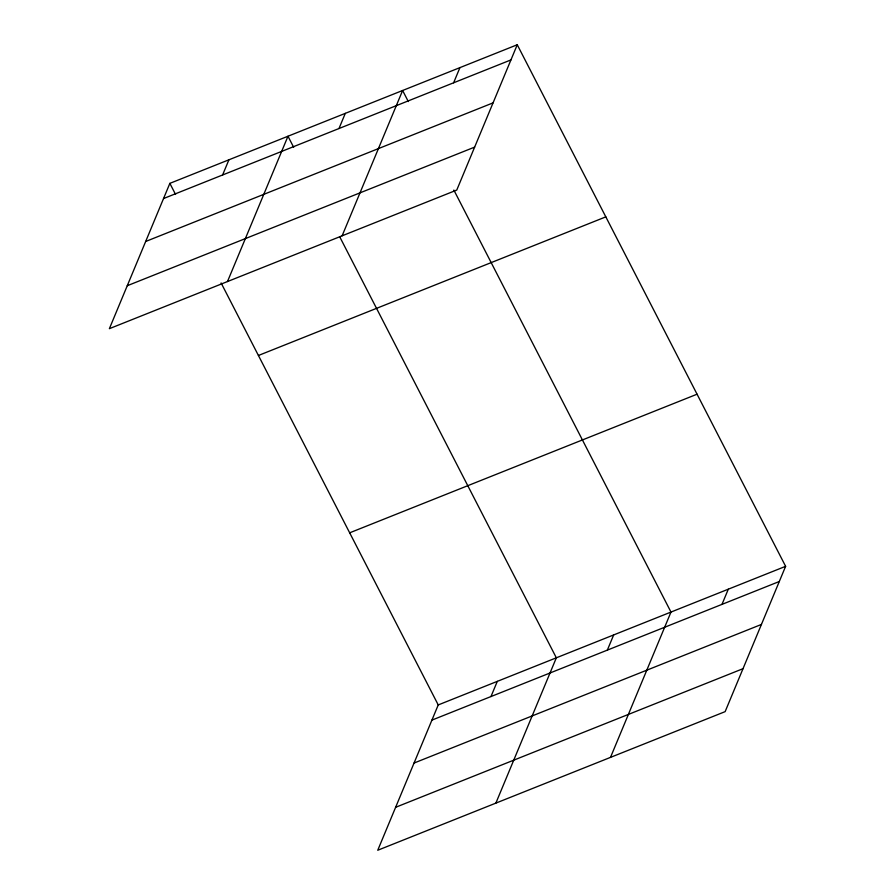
<?xml version="1.0" encoding="UTF-8"?>
<svg xmlns="http://www.w3.org/2000/svg" width="895" height="895" viewBox="0 0 895 895"><rect width="100%" height="100%" fill="white"/><g stroke="black" fill="none" stroke-linecap="round" stroke-linejoin="round"><path stroke-width="1.34" d="M517.254 44.75L169.86 183.363L109.38 328.678L456.763 190.064L517.254 44.75L785.62 566.322L725.14 711.637L377.746 850.25L438.237 704.936L785.62 566.322M222.598 174.972L228.919 159.802M227.487 281.545L287.977 136.241L293.672 147.306M338.981 128.544L345.291 113.363M342.125 235.799L402.616 90.496L408.31 101.56M453.62 82.799L459.929 67.617M490.975 696.545L497.296 681.375M495.864 803.117L556.343 657.814L339.843 237.052M607.347 650.117L613.668 634.935M610.502 757.383L670.981 612.068L453.854 190.076M721.985 604.371L728.306 589.201M163.55 198.545L510.933 59.92M145.672 241.482L493.055 102.869M127.258 285.729L474.641 147.116M258.431 355.483L605.814 216.87M349.676 532.816L697.06 394.203M431.916 720.117L779.31 581.504M414.038 763.055L761.432 624.441M395.624 807.301L743.018 668.688M169.86 183.363L175.554 194.428M221.099 282.954L438.237 704.936"/></g></svg>
